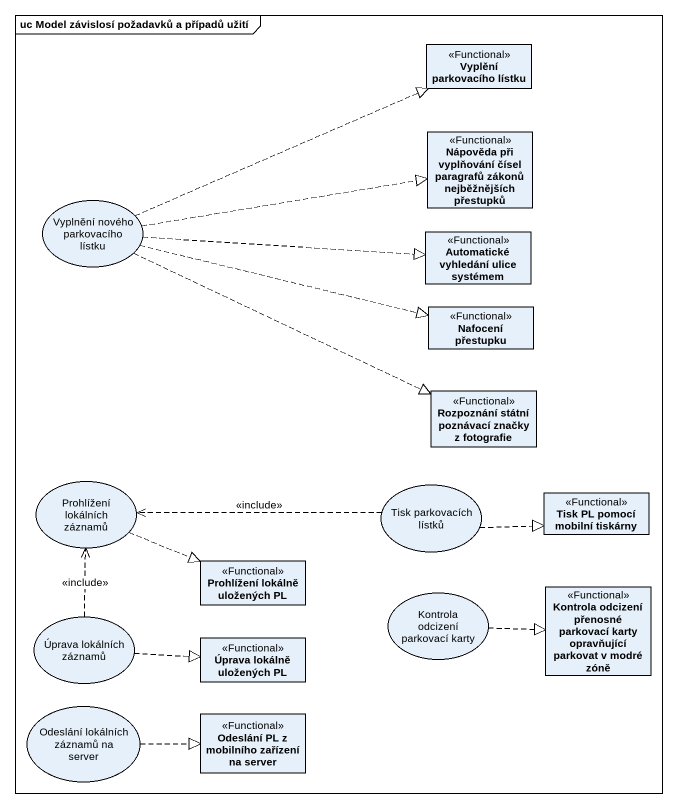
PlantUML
@startuml
mainframe uc Model závislosí požadavků a případů užití
allowmixing
hide circle
hide empty members
class "Vyplění parkovacího lístku" as Vyplění_parkovacího_lístku <<Functional>>
class "Nápověda při vyplňování čísel paragrafů zákonů nejběžnějších přestupků" as Nápověda_při_vyplňování <<Functional>>
usecase "Vyplnění nového parkovacího lístku" as Vyplnění_nového_parkovacího
class "Automatické vyhledání ulice systémem" as Automatické_vyhledání_ulice <<Functional>>
class "Nafocení přestupku" as Nafocení_přestupku <<Functional>>
class "Rozpoznání státní poznávací značky z fotografie" as Rozpoznání_státní_poznávací <<Functional>>
usecase "Prohlížení lokálních záznamů" as Prohlížení_lokálních_záznamů
usecase "Tisk parkovacích lístků" as Tisk_parkovacích_lístků
class "Tisk PL pomocí mobilní tiskárny" as Tisk_PL_pomocí_mobilní <<Functional>>
class "Prohlížení lokálně uložených PL" as Prohlížení_lokálně <<Functional>>
usecase "Kontrola odcizení parkovací karty" as Kontrola_odcizení_parkovací
class "Kontrola odcizení přenosné parkovací karty opravňující parkovat v modré zóně" as Kontrola_odcizení_přenosné <<Functional>>
usecase "Úprava lokálních záznamů" as Úprava_lokálních_záznamů
class "Úprava lokálně uložených PL" as Úprava_lokálně_uložených_PL <<Functional>>
usecase "Odeslání lokálních záznamů na server" as Odeslání_lokálních_záznamů
class "Odeslání PL z mobilního zařízení na server" as Odeslání_PL_z_mobilního <<Functional>>
Vyplnění_nového_parkovacího .right.|> Vyplění_parkovacího_lístku
Vyplnění_nového_parkovacího .right.|> Nápověda_při_vyplňování
Vyplnění_nového_parkovacího .right.|> Automatické_vyhledání_ulice
Vyplnění_nového_parkovacího .right.|> Nafocení_přestupku
Vyplnění_nového_parkovacího .right.|> Rozpoznání_státní_poznávací
Prohlížení_lokálních_záznamů .right.|> Prohlížení_lokálně
Tisk_parkovacích_lístků .left.> Prohlížení_lokálních_záznamů : <<include>>
Tisk_parkovacích_lístků .right.|> Tisk_PL_pomocí_mobilní
Kontrola_odcizení_parkovací .right.|> Kontrola_odcizení_přenosné
Úprava_lokálních_záznamů .up.> Prohlížení_lokálních_záznamů : <<include>>
Úprava_lokálních_záznamů .right.|> Úprava_lokálně_uložených_PL
Odeslání_lokálních_záznamů .right.|> Odeslání_PL_z_mobilního
@enduml
